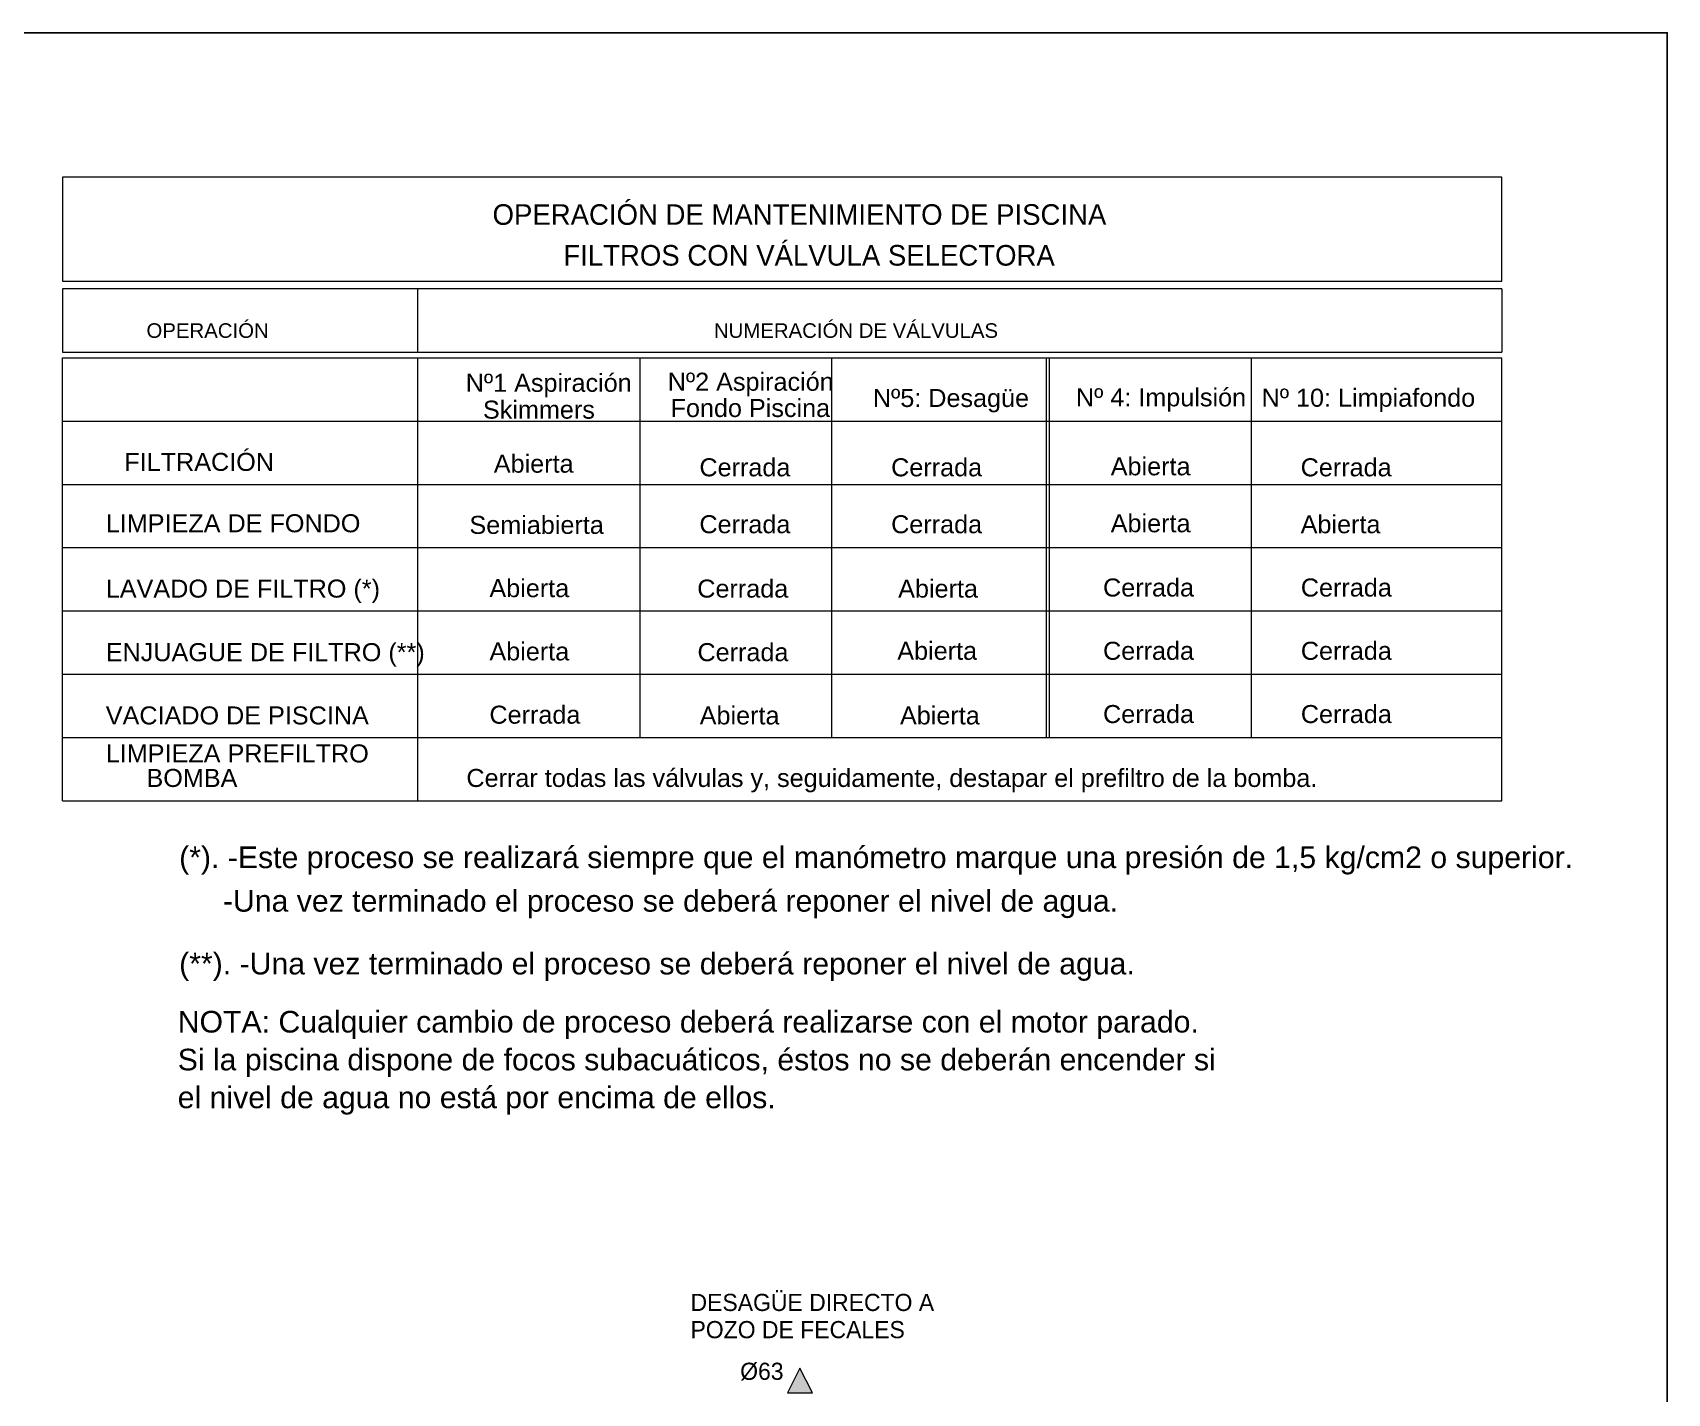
# Model space of a CAD drawing. Header units: millimetres. Extents: x 441156 to 441876, y 4514765 to 4515211.
# Drawn here: x 441325.32 to 441335.36, y 4514778.14 to 4514786.51 of the extents above; entities that cross this region are included whole.
import ezdxf

# ---------------------------------------------------------------- set-up
doc = ezdxf.new("R2010")
doc.units = ezdxf.units.MM
doc.layers.add('01_cartela', color=6, linetype='Continuous', plot=False)
doc.layers.add('01_textos', color=7, linetype='Continuous')
doc.layers.add('A-DETL', color=7, linetype='Continuous', lineweight=50, true_color=0x008000)
for name, color, linetype, lineweight in [('A-DETL-GENF', 7, 'Continuous', 9), ('A-DETL-THIN', 7, 'Continuous', 9), ('G-ANNO-TEXT', 7, 'Continuous', 9)]:
    doc.layers.add(name, color=color, linetype=linetype, lineweight=lineweight)
doc.styles.add('Arial', font='arial.ttf', dxfattribs={"height": 0.09})
doc.styles.add('Arial_2', font='arial.ttf', dxfattribs={"height": 0.18207})
doc.styles.add('Arial_3', font='arial.ttf', dxfattribs={"height": 0.09})
doc.styles.add('BERNARDO', font='')
doc.styles.add('Franklin Gothic Book', font='FRABK.TTF', dxfattribs={"height": 0.225})
doc.styles.get('BERNARDO').set_extended_font_data('Century Gothic')

msp = doc.modelspace()

# ---------------------------------------------------------------- hatches: boundary and pattern name
at = {"layer": 'A-DETL-GENF', "true_color": 0x0000ff}
msp.add_hatch(color=5, dxfattribs=at).paths.add_polyline_path([(441330.03199462, 4514778.29794356), (441329.95606883, 4514778.14609198), (441330.1079204, 4514778.14609198)])

# ---------------------------------------------------------------- linework, layer by layer
at = {"layer": '01_cartela', "color": 3}
msp.add_lwpolyline([(441304.72224936, 4514786.50546476), (441304.72224936, 4514764.97044075), (441335.36023742, 4514764.97044075), (441335.36023742, 4514786.50546476)], close=True, dxfattribs=at)
at = {"layer": 'A-DETL', "color": 7, "lineweight": 9}
for p, q in [((441334.34362385, 4514785.61723112, 0.0000002), (441325.5010695, 4514785.61723112, 0.0000002)), ((441325.5010695, 4514785.61723112, 0.0000002), (441325.5010695, 4514784.97822878, 0.0000002)), ((441334.34362385, 4514784.97822878, 0.0000002), (441334.34362385, 4514785.61723112, 0.0000002)), ((441325.5010695, 4514784.97822878, 0.0000002), (441334.34362385, 4514784.97822878, 0.0000002)), ((441325.5010695, 4514784.93051249, 0.0000002), (441325.5010695, 4514784.54165791, 0.0000002)), ((441334.34362385, 4514784.93051249, 0.0000002), (441325.5010695, 4514784.93051249, 0.0000002)), ((441327.68509565, 4514784.54165791, 0.0000002), (441327.68509565, 4514784.93051249, 0.0000002)), ((441334.34362385, 4514784.93051249, 0.0000002), (441334.34362385, 4514784.54165791, 0.0000002)), ((441325.5010695, 4514784.54165791, 0.0000002), (441334.34362385, 4514784.54165791, 0.0000002)), ((441325.5010695, 4514784.50676739, 0.0000002), (441334.34362385, 4514784.50676739, 0.0000002)), ((441325.5010695, 4514781.78478534, 0.0000002), (441325.5010695, 4514784.50676739, 0.0000002)), ((441327.68509565, 4514781.78478534, 0.0000002), (441327.68509565, 4514784.50676739, 0.0000002)), ((441329.05005034, 4514782.17363992, 0.0000002), (441329.05005034, 4514784.50676739, 0.0000002)), ((441330.22775287, 4514782.17363992, 0.0000002), (441330.22775287, 4514784.50676739, 0.0000002)), ((441331.5466832, 4514782.17363992, 0.0000002), (441331.5466832, 4514784.50676739, 0.0000002)), ((441331.56418583, 4514782.17363992, 0.0000002), (441331.56418583, 4514784.50676739, 0.0000002)), ((441332.80515932, 4514782.17363992, 0.0000002), (441332.80515932, 4514784.50676739, 0.0000002)), ((441334.34362385, 4514781.78478534, 0.0000002), (441334.34362385, 4514784.50676739, 0.0000002)), ((441325.5010695, 4514784.11791281, 0.0000002), (441334.34362385, 4514784.11791281, 0.0000002)), ((441325.5010695, 4514783.72905823, 0.0000002), (441334.34362385, 4514783.72905823, 0.0000002)), ((441325.5010695, 4514783.34020366, 0.0000002), (441334.34362385, 4514783.34020366, 0.0000002)), ((441325.5010695, 4514782.95134908, 0.0000002), (441334.34362385, 4514782.95134908, 0.0000002)), ((441325.5010695, 4514782.5624945, 0.0000002), (441334.34362385, 4514782.5624945, 0.0000002)), ((441325.5010695, 4514782.17363992, 0.0000002), (441334.34362385, 4514782.17363992, 0.0000002)), ((441325.5010695, 4514781.78478534, 0.0000002), (441334.34362385, 4514781.78478534, 0.0000002))]:
    msp.add_line(p, q, dxfattribs=at)
at = {"layer": 'A-DETL-THIN'}
for p, q in [((441330.03199462, 4514778.29794356, 0.0000002), (441329.95606883, 4514778.14609198, 0.0000002)), ((441330.1079204, 4514778.14609198, 0.0000002), (441330.03199462, 4514778.29794356, 0.0000002)), ((441329.95606883, 4514778.14609198, 0.0000002), (441330.1079204, 4514778.14609198, 0.0000002))]:
    msp.add_line(p, q, dxfattribs=at)

# ---------------------------------------------------------------- texts
at = {"layer": '01_textos', "color": 5, "char_height": 0.1265625, "attachment_point": 1, "style": 'BERNARDO'}
for s, insert, width in [('OPERACIÓN DE MANTENIMIENTO DE PISCINA', (441328.14343605, 4514785.45104112, 0.0000002), 4.0374284467), ('FILTROS CON VÁLVULA SELECTORA', (441328.57840104, 4514785.20033988, 0.0000002), 3.5225219337)]:
    msp.add_mtext(s, dxfattribs=dict(at, insert=insert, width=width))
at = {"layer": 'G-ANNO-TEXT', "attachment_point": 1}
for s, insert, char_height, width, style in [('OPERACIÓN', (441326.01719176, 4514784.71943741, 0.0000002), 0.089612578, 0.9588307764, 'Arial_2'), ('NUMERACIÓN DE VÁLVULAS', (441329.50297326, 4514784.71943741, 0.0000002), 0.0896125781, 2.2254343945, 'Arial_2'), ('Nº1 Aspiración', (441327.97857655, 4514784.40878402, 0.0000002), 0.1107421875, 1.2370100757, 'Arial_3'), ('Nº2 Aspiración', (441329.21957027, 4514784.41548511, 0.0000002), 0.1107421875, 1.2370100757, 'Arial_3'), ('Nº5: Desagüe', (441330.47994982, 4514784.31563616, 0.0000002), 0.1107421875, 1.1600668652, 'Arial_3'), ('Nº 4: Impulsión', (441331.72736895, 4514784.31941994, 0.0000002), 0.1107421875, 1.2784410352, 'Arial_3'), ('Nº 10: Limpiafondo', (441332.86805843, 4514784.31726008, 0.0000002), 0.1107421875, 1.5980512939, 'Arial_3'), ('Skimmers', (441328.08437042, 4514784.24378784, 0.0000002), 0.110742188, 0.8404566064, 'Arial_3'), ('Fondo Piscina', (441329.23689599, 4514784.25401918, 0.0000002), 0.1107421875, 1.1837416992, 'Arial_3'), ('FILTRACIÓN', (441325.88101911, 4514783.92286435, 0.0000002), 0.110742188, 1.1245546143, 'Arial_3'), ('Abierta', (441328.15106296, 4514783.91174174, 0.0000002), 0.110742188, 0.5859521411, 'Arial_3'), ('Cerrada', (441329.41426322, 4514783.88944092, 0.0000002), 0.110742188, 0.6688140601, 'Arial_3'), ('Cerrada', (441330.59196576, 4514783.88944092, 0.0000002), 0.110742188, 0.6688140601, 'Arial_3'), ('Abierta', (441331.94113549, 4514783.8955268, 0.0000002), 0.110742188, 0.5859521411, 'Arial_3'), ('Cerrada', (441333.10789154, 4514783.88944092, 0.0000002), 0.110742188, 0.6688140601, 'Arial_3'), ('LIMPIEZA DE FONDO', (441325.76721587, 4514783.54555768, 0.0000002), 0.1107421875, 1.9176615527, 'Arial_3'), ('Semiabierta', (441328.00141311, 4514783.53563225, 0.0000002), 0.1107421875, 0.9884243188, 'Arial_3'), ('Cerrada', (441329.41426322, 4514783.5394718, 0.0000002), 0.110742188, 0.6688140601, 'Arial_3'), ('Cerrada', (441330.59196576, 4514783.5394718, 0.0000002), 0.110742188, 0.6688140601, 'Arial_3'), ('Abierta', (441331.94113549, 4514783.54555768, 0.0000002), 0.110742188, 0.5859521411, 'Arial_3'), ('Abierta', (441333.10789154, 4514783.5394718, 0.0000002), 0.110742188, 0.5859521411, 'Arial_3'), ('LAVADO DE FILTRO (*)', (441325.76721587, 4514783.14401871, 0.0000002), 0.1107421875, 2.0597105566, 'Arial_3'), ('Abierta', (441328.12418282, 4514783.14677768, 0.0000002), 0.110742188, 0.5859521411, 'Arial_3'), ('Cerrada', (441329.40096087, 4514783.14401871, 0.0000002), 0.110742188, 0.6688140601, 'Arial_3'), ('Abierta', (441330.63509315, 4514783.14401871, 0.0000002), 0.110742188, 0.5859521411, 'Arial_3'), ('Cerrada', (441331.89388011, 4514783.15061722, 0.0000002), 0.110742188, 0.6688140601, 'Arial_3'), ('Cerrada', (441333.10892182, 4514783.15061722, 0.0000002), 0.110742188, 0.6688140601, 'Arial_3'), ('Abierta', (441330.62981845, 4514782.76176264, 0.0000002), 0.110742188, 0.5859521411, 'Arial_3'), ('Cerrada', (441331.89388011, 4514782.76176264, 0.0000002), 0.110742188, 0.6688140601, 'Arial_3'), ('Cerrada', (441333.10892182, 4514782.76176264, 0.0000002), 0.110742188, 0.6688140601, 'Arial_3'), ('ENJUAGUE DE FILTRO (**)', (441325.76721587, 4514782.75332155, 0.0000002), 0.1107421875, 2.3911582324, 'Arial_3'), ('Abierta', (441328.12418282, 4514782.7579231, 0.0000002), 0.110742188, 0.5859521411, 'Arial_3'), ('Cerrada', (441329.40220881, 4514782.75332155, 0.0000002), 0.110742188, 0.6688140601, 'Arial_3'), ('VACIADO DE PISCINA', (441325.76721587, 4514782.36446697, 0.0000002), 0.1107421875, 1.9650112207, 'Arial_3'), ('Cerrada', (441328.12418282, 4514782.36906852, 0.0000002), 0.110742188, 0.6688140601, 'Arial_3'), ('Abierta', (441329.41587355, 4514782.36446697, 0.0000002), 0.110742188, 0.5859521411, 'Arial_3'), ('Abierta', (441330.64643662, 4514782.36446697, 0.0000002), 0.110742188, 0.5859521411, 'Arial_3'), ('Cerrada', (441331.89388011, 4514782.37290806, 0.0000002), 0.110742188, 0.6688140601, 'Arial_3'), ('Cerrada', (441333.10892182, 4514782.37290806, 0.0000002), 0.110742188, 0.6688140601, 'Arial_3'), ('LIMPIEZA PREFILTRO', (441325.76721587, 4514782.13095873, 0.0000002), 0.1107421875, 1.9768486377, 'Arial_3'), ('BOMBA', (441326.01719176, 4514781.98021394, 0.0000002), 0.110742188, 0.6806514771, 'Arial_3'), ('Cerrar todas las válvulas y, seguidamente, destapar el prefiltro de la bomba.', (441327.98275852, 4514781.98021394, 0.0000002), 0.1107421875, 6.2738310059, 'Arial_3'), ('(*). -Este proceso se realizará siempre que el manómetro marque una presión de 1,5 kg/cm2 o superior.', (441326.2179639, 4514781.50362875, 0.0000002), 0.132890625, 9.9907799414, 'Arial'), ('-Una vez terminado el proceso se deberá reponer el nivel de agua.', (441326.48659032, 4514781.23577543, 0.0000002), 0.132890625, 6.3803677588, 'Arial'), ('(**). -Una vez terminado el proceso se deberá reponer el nivel de agua.', (441326.2179639, 4514780.85010736, 0.0000002), 0.132890625, 6.8065147705, 'Arial'), ('NOTA: Cualquier cambio de proceso deberá realizarse con el motor parado.', (441326.20912034, 4514780.49288271, 0.0000002), 0.132890625, 7.3273611182, 'Arial'), ('Si la piscina dispone de focos subacuáticos, éstos no se deberán encender si', (441326.20912034, 4514780.26034548, 0.0000002), 0.132890625, 7.4398165796, 'Arial'), ('el nivel de agua no está por encima de ellos.', (441326.20912034, 4514780.02780825, 0.0000002), 0.132890625, 4.2496327002, 'Arial'), ('DESAGÜE DIRECTO A', (441329.35958014, 4514778.75398866, 0.0000002), 0.1054524841, 1.7584307183, 'Franklin Gothic Book'), ('POZO DE FECALES', (441329.35958014, 4514778.58684591, 0.0000002), 0.1054524841, 1.5442628744, 'Franklin Gothic Book'), ('Ø63', (441329.66464255, 4514778.33076782, 0.0000002), 0.105452484, 0.3607037371, 'Franklin Gothic Book')]:
    msp.add_mtext(s, dxfattribs=dict(at, insert=insert, char_height=char_height, width=width, style=style))

doc.saveas('drawing.dxf')
